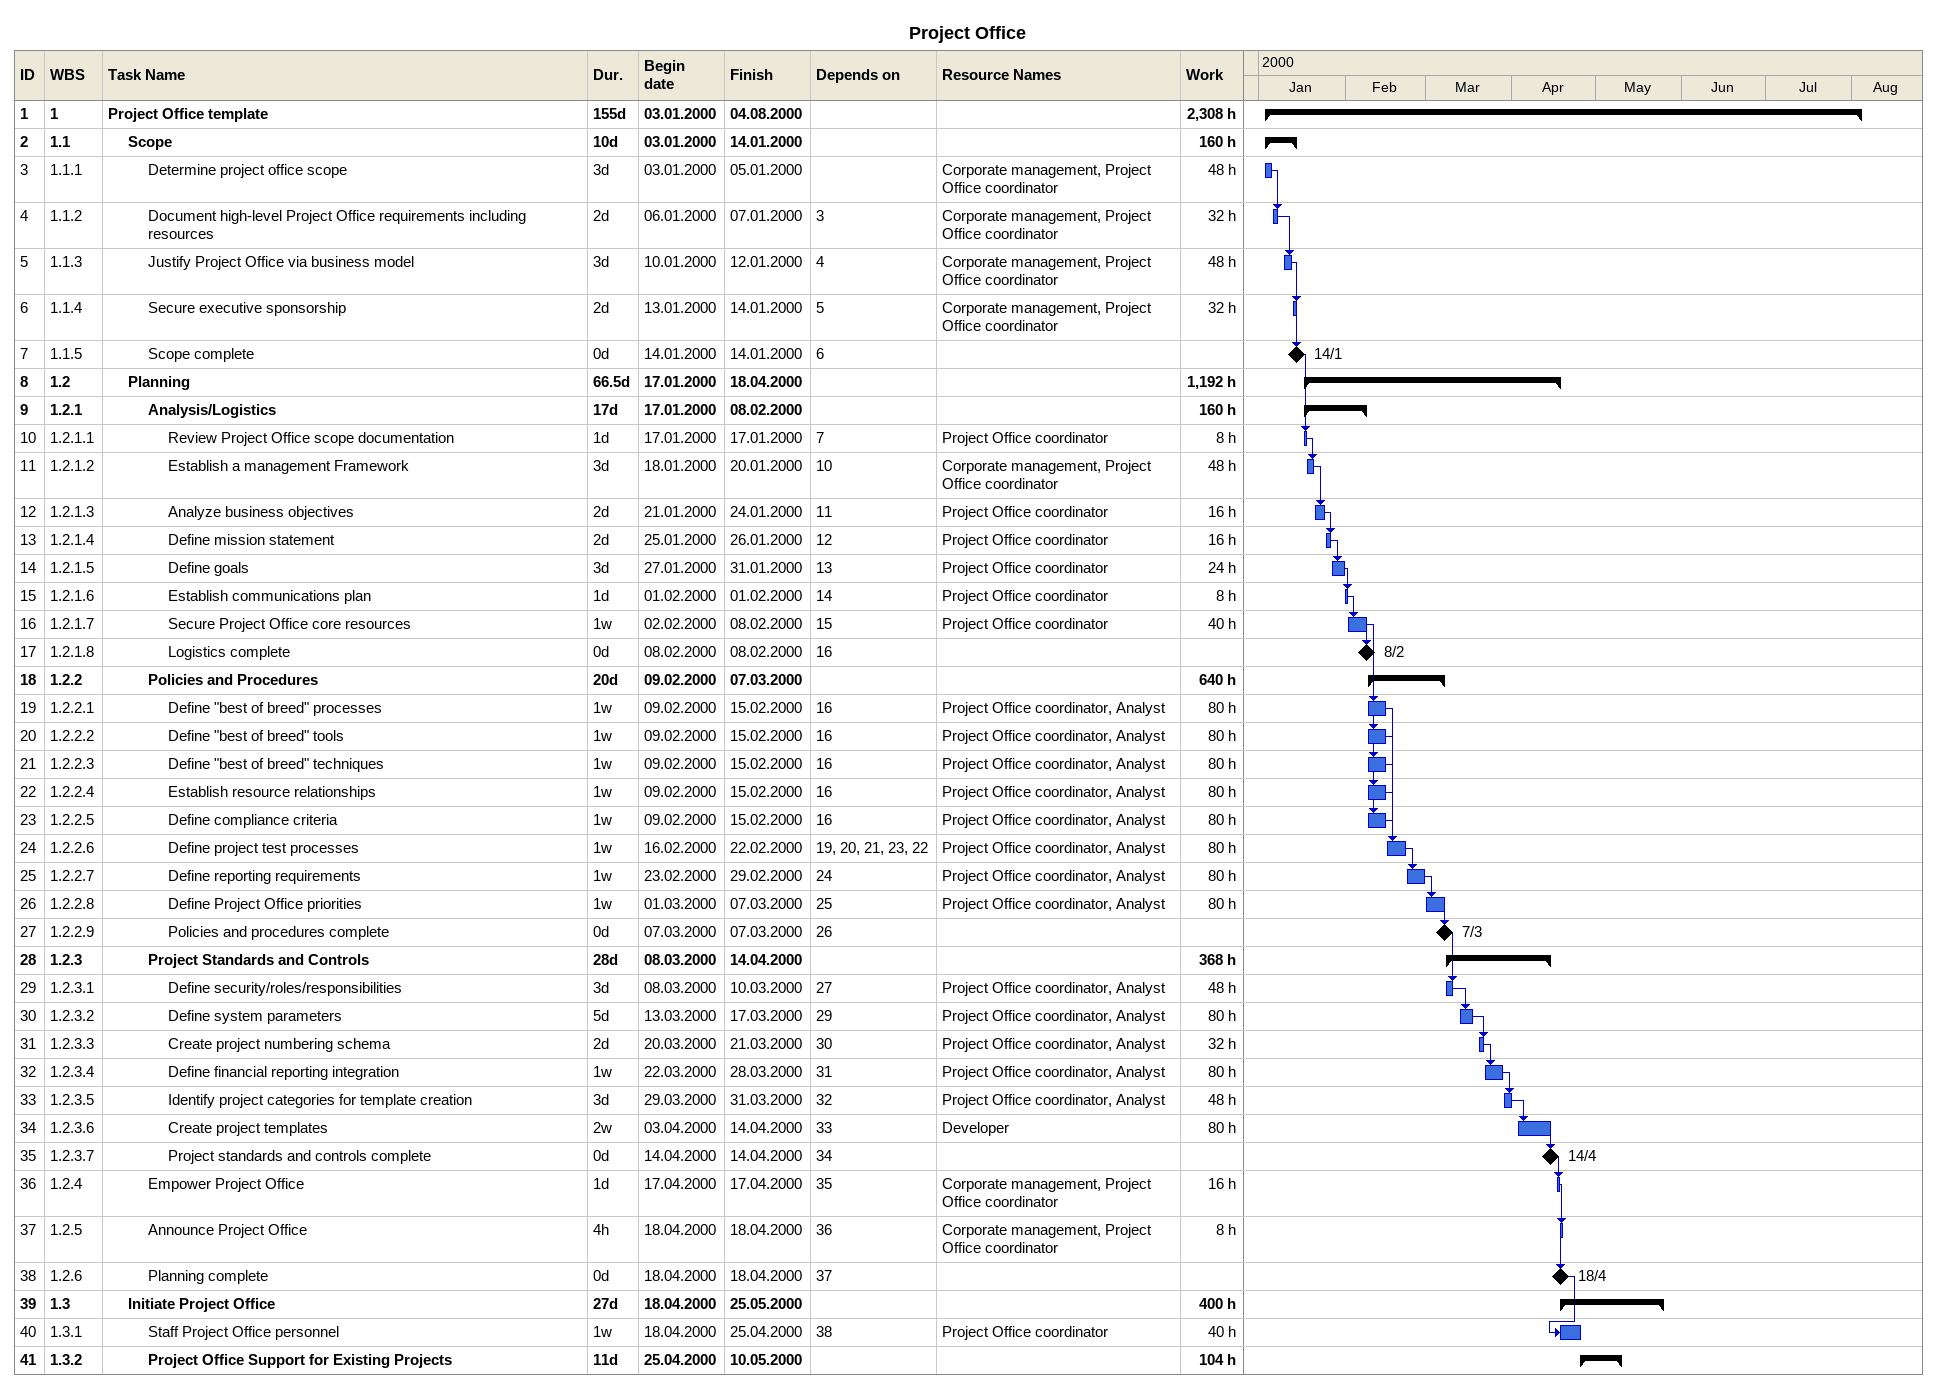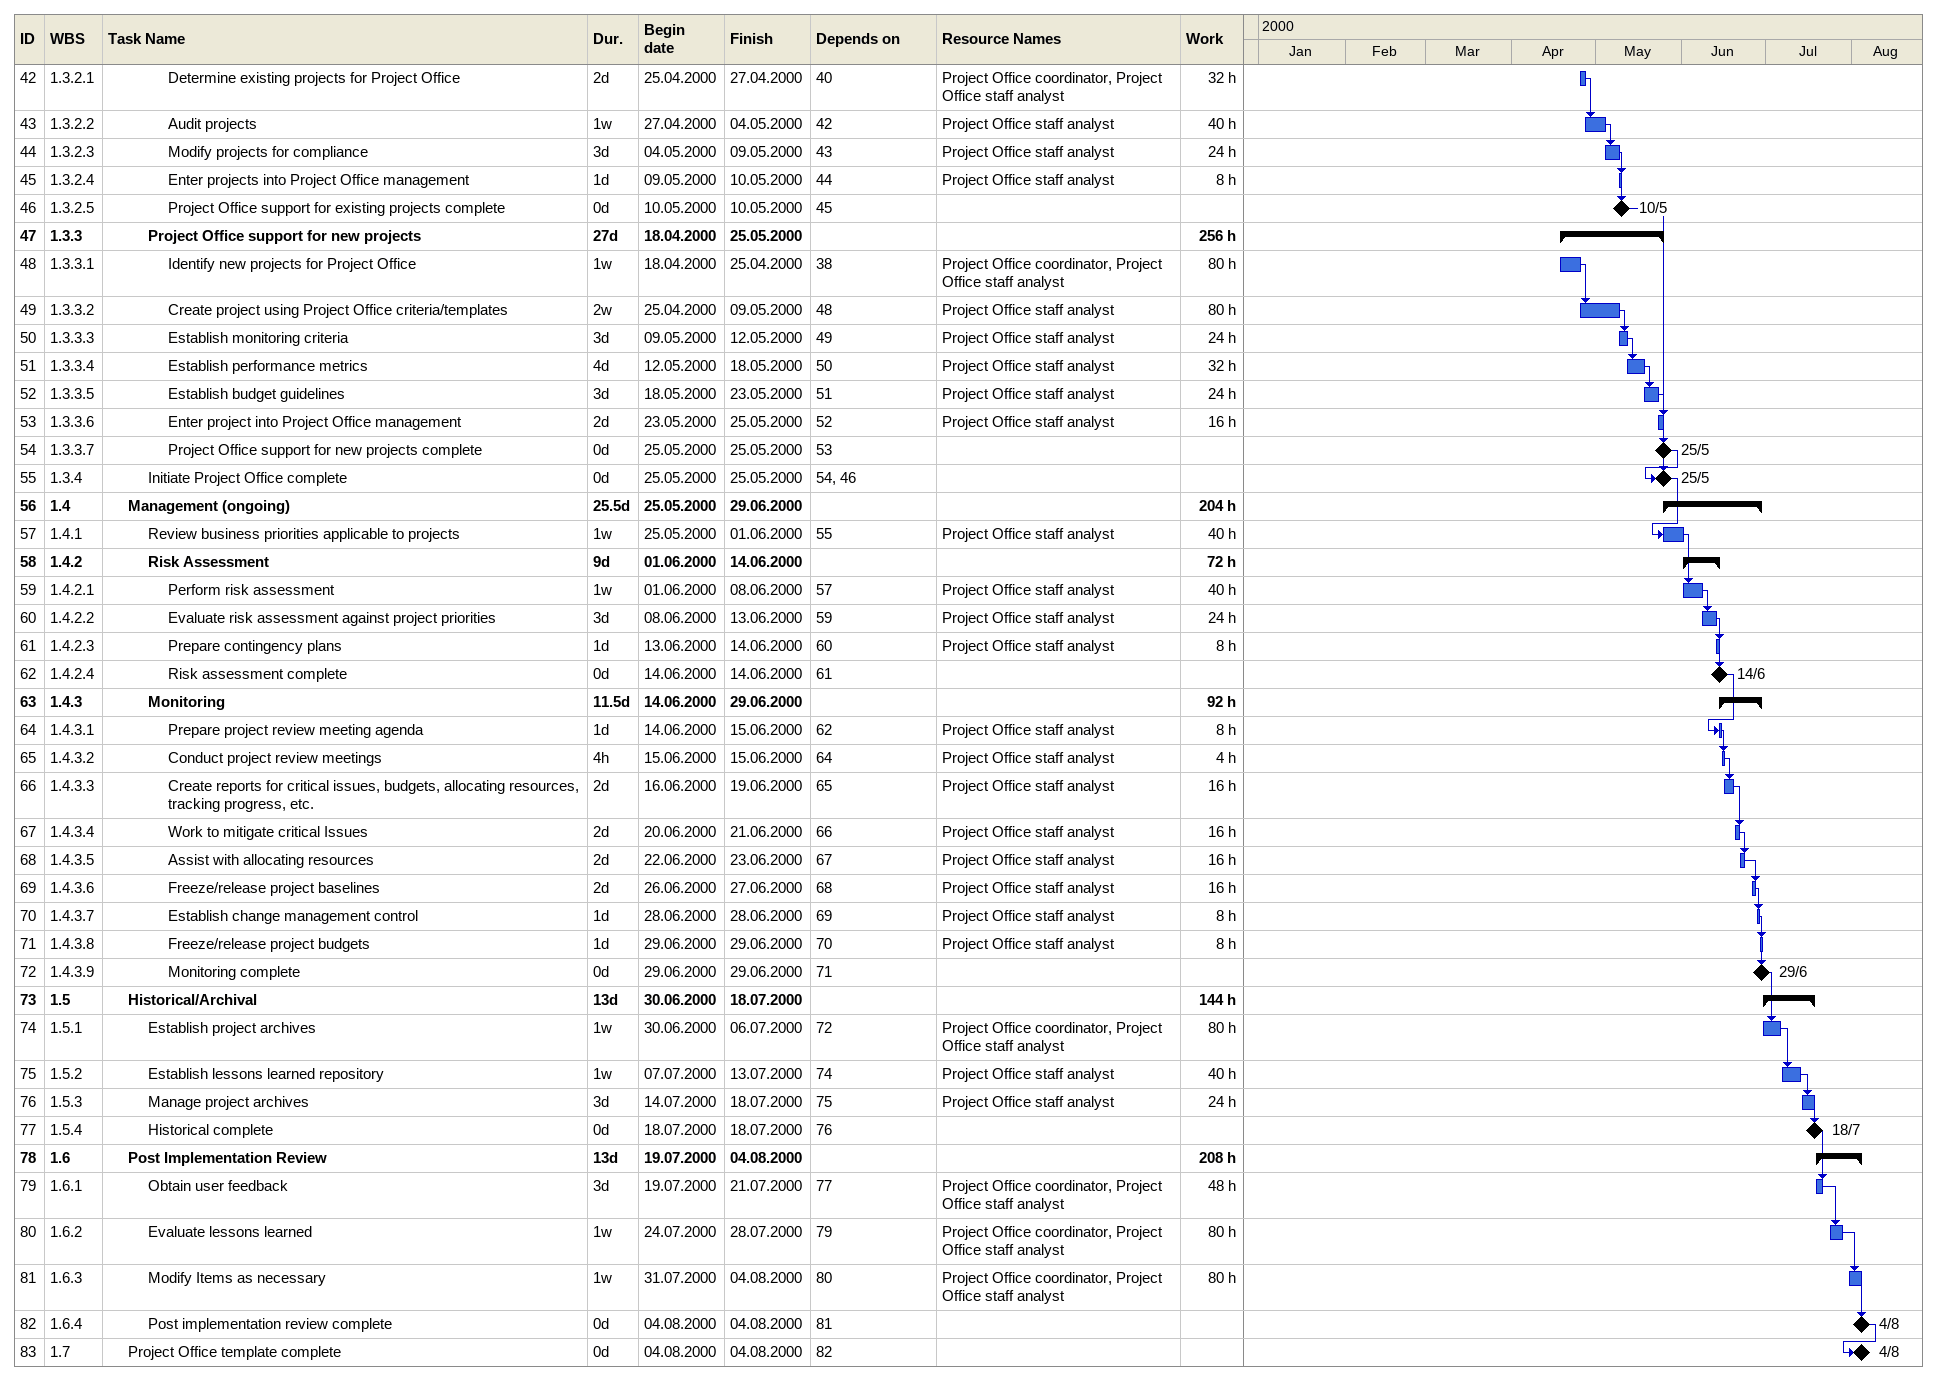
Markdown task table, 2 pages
Project Office

| ID | WBS | Task | Duration | Start | Finish | Predecessors | Resources | Work (h) |
|---|---|---|---|---|---|---|---|---|
| 1 | 1 | **Project Office template** | 155d | 2000-01-03 | 2000-08-04 |  |  | 2308 |
| 2 | 1.1 | **Scope** | 10d | 2000-01-03 | 2000-01-14 |  |  | 160 |
| 3 | 1.1.1 | Determine project office scope | 3d | 2000-01-03 | 2000-01-05 |  | Corporate management, Project Office coordinator | 48 |
| 4 | 1.1.2 | Document high-level Project Office requirements including resources | 2d | 2000-01-06 | 2000-01-07 | 3 | Corporate management, Project Office coordinator | 32 |
| 5 | 1.1.3 | Justify Project Office via business model | 3d | 2000-01-10 | 2000-01-12 | 4 | Corporate management, Project Office coordinator | 48 |
| 6 | 1.1.4 | Secure executive sponsorship | 2d | 2000-01-13 | 2000-01-14 | 5 | Corporate management, Project Office coordinator | 32 |
| 7 | 1.1.5 | Scope complete | 0d | 2000-01-14 | 2000-01-14 | 6 |  |  |
| 8 | 1.2 | **Planning** | 66.5d | 2000-01-17 | 2000-04-18 |  |  | 1192 |
| 9 | 1.2.1 | **Analysis/Logistics** | 17d | 2000-01-17 | 2000-02-08 |  |  | 160 |
| 10 | 1.2.1.1 | Review Project Office scope documentation | 1d | 2000-01-17 | 2000-01-17 | 7 | Project Office coordinator | 8 |
| 11 | 1.2.1.2 | Establish a management Framework | 3d | 2000-01-18 | 2000-01-20 | 10 | Corporate management, Project Office coordinator | 48 |
| 12 | 1.2.1.3 | Analyze business objectives | 2d | 2000-01-21 | 2000-01-24 | 11 | Project Office coordinator | 16 |
| 13 | 1.2.1.4 | Define mission statement | 2d | 2000-01-25 | 2000-01-26 | 12 | Project Office coordinator | 16 |
| 14 | 1.2.1.5 | Define goals | 3d | 2000-01-27 | 2000-01-31 | 13 | Project Office coordinator | 24 |
| 15 | 1.2.1.6 | Establish communications plan | 1d | 2000-02-01 | 2000-02-01 | 14 | Project Office coordinator | 8 |
| 16 | 1.2.1.7 | Secure Project Office core resources | 1w | 2000-02-02 | 2000-02-08 | 15 | Project Office coordinator | 40 |
| 17 | 1.2.1.8 | Logistics complete | 0d | 2000-02-08 | 2000-02-08 | 16 |  |  |
| 18 | 1.2.2 | **Policies and Procedures** | 20d | 2000-02-09 | 2000-03-07 |  |  | 640 |
| 19 | 1.2.2.1 | Define "best of breed" processes | 1w | 2000-02-09 | 2000-02-15 | 16 | Project Office coordinator, Analyst | 80 |
| 20 | 1.2.2.2 | Define "best of breed" tools | 1w | 2000-02-09 | 2000-02-15 | 16 | Project Office coordinator, Analyst | 80 |
| 21 | 1.2.2.3 | Define "best of breed" techniques | 1w | 2000-02-09 | 2000-02-15 | 16 | Project Office coordinator, Analyst | 80 |
| 22 | 1.2.2.4 | Establish resource relationships | 1w | 2000-02-09 | 2000-02-15 | 16 | Project Office coordinator, Analyst | 80 |
| 23 | 1.2.2.5 | Define compliance criteria | 1w | 2000-02-09 | 2000-02-15 | 16 | Project Office coordinator, Analyst | 80 |
| 24 | 1.2.2.6 | Define project test processes | 1w | 2000-02-16 | 2000-02-22 | 19, 20, 21, 23, 22 | Project Office coordinator, Analyst | 80 |
| 25 | 1.2.2.7 | Define reporting requirements | 1w | 2000-02-23 | 2000-02-29 | 24 | Project Office coordinator, Analyst | 80 |
| 26 | 1.2.2.8 | Define Project Office priorities | 1w | 2000-03-01 | 2000-03-07 | 25 | Project Office coordinator, Analyst | 80 |
| 27 | 1.2.2.9 | Policies and procedures complete | 0d | 2000-03-07 | 2000-03-07 | 26 |  |  |
| 28 | 1.2.3 | **Project Standards and Controls** | 28d | 2000-03-08 | 2000-04-14 |  |  | 368 |
| 29 | 1.2.3.1 | Define security/roles/responsibilities | 3d | 2000-03-08 | 2000-03-10 | 27 | Project Office coordinator, Analyst | 48 |
| 30 | 1.2.3.2 | Define system parameters | 5d | 2000-03-13 | 2000-03-17 | 29 | Project Office coordinator, Analyst | 80 |
| 31 | 1.2.3.3 | Create project numbering schema | 2d | 2000-03-20 | 2000-03-21 | 30 | Project Office coordinator, Analyst | 32 |
| 32 | 1.2.3.4 | Define financial reporting integration | 1w | 2000-03-22 | 2000-03-28 | 31 | Project Office coordinator, Analyst | 80 |
| 33 | 1.2.3.5 | Identify project categories for template creation | 3d | 2000-03-29 | 2000-03-31 | 32 | Project Office coordinator, Analyst | 48 |
| 34 | 1.2.3.6 | Create project templates | 2w | 2000-04-03 | 2000-04-14 | 33 | Developer | 80 |
| 35 | 1.2.3.7 | Project standards and controls complete | 0d | 2000-04-14 | 2000-04-14 | 34 |  |  |
| 36 | 1.2.4 | Empower Project Office | 1d | 2000-04-17 | 2000-04-17 | 35 | Corporate management, Project Office coordinator | 16 |
| 37 | 1.2.5 | Announce Project Office | 4h | 2000-04-18 | 2000-04-18 | 36 | Corporate management, Project Office coordinator | 8 |
| 38 | 1.2.6 | Planning complete | 0d | 2000-04-18 | 2000-04-18 | 37 |  |  |
| 39 | 1.3 | **Initiate Project Office** | 27d | 2000-04-18 | 2000-05-25 |  |  | 400 |
| 40 | 1.3.1 | Staff Project Office personnel | 1w | 2000-04-18 | 2000-04-25 | 38 | Project Office coordinator | 40 |
| 41 | 1.3.2 | **Project Office Support for Existing Projects** | 11d | 2000-04-25 | 2000-05-10 |  |  | 104 |
| 42 | 1.3.2.1 | Determine existing projects for Project Office | 2d | 2000-04-25 | 2000-04-27 | 40 | Project Office coordinator, Project Office staff analyst | 32 |
| 43 | 1.3.2.2 | Audit projects | 1w | 2000-04-27 | 2000-05-04 | 42 | Project Office staff analyst | 40 |
| 44 | 1.3.2.3 | Modify projects for compliance | 3d | 2000-05-04 | 2000-05-09 | 43 | Project Office staff analyst | 24 |
| 45 | 1.3.2.4 | Enter projects into Project Office management | 1d | 2000-05-09 | 2000-05-10 | 44 | Project Office staff analyst | 8 |
| 46 | 1.3.2.5 | Project Office support for existing projects complete | 0d | 2000-05-10 | 2000-05-10 | 45 |  |  |
| 47 | 1.3.3 | **Project Office support for new projects** | 27d | 2000-04-18 | 2000-05-25 |  |  | 256 |
| 48 | 1.3.3.1 | Identify new projects for Project Office | 1w | 2000-04-18 | 2000-04-25 | 38 | Project Office coordinator, Project Office staff analyst | 80 |
| 49 | 1.3.3.2 | Create project using Project Office criteria/templates | 2w | 2000-04-25 | 2000-05-09 | 48 | Project Office staff analyst | 80 |
| 50 | 1.3.3.3 | Establish monitoring criteria | 3d | 2000-05-09 | 2000-05-12 | 49 | Project Office staff analyst | 24 |
| 51 | 1.3.3.4 | Establish performance metrics | 4d | 2000-05-12 | 2000-05-18 | 50 | Project Office staff analyst | 32 |
| 52 | 1.3.3.5 | Establish budget guidelines | 3d | 2000-05-18 | 2000-05-23 | 51 | Project Office staff analyst | 24 |
| 53 | 1.3.3.6 | Enter project into Project Office management | 2d | 2000-05-23 | 2000-05-25 | 52 | Project Office staff analyst | 16 |
| 54 | 1.3.3.7 | Project Office support for new projects complete | 0d | 2000-05-25 | 2000-05-25 | 53 |  |  |
| 55 | 1.3.4 | Initiate Project Office complete | 0d | 2000-05-25 | 2000-05-25 | 54, 46 |  |  |
| 56 | 1.4 | **Management (ongoing)** | 25.5d | 2000-05-25 | 2000-06-29 |  |  | 204 |
| 57 | 1.4.1 | Review business priorities applicable to projects | 1w | 2000-05-25 | 2000-06-01 | 55 | Project Office staff analyst | 40 |
| 58 | 1.4.2 | **Risk Assessment** | 9d | 2000-06-01 | 2000-06-14 |  |  | 72 |
| 59 | 1.4.2.1 | Perform risk assessment | 1w | 2000-06-01 | 2000-06-08 | 57 | Project Office staff analyst | 40 |
| 60 | 1.4.2.2 | Evaluate risk assessment against project priorities | 3d | 2000-06-08 | 2000-06-13 | 59 | Project Office staff analyst | 24 |
| 61 | 1.4.2.3 | Prepare contingency plans | 1d | 2000-06-13 | 2000-06-14 | 60 | Project Office staff analyst | 8 |
| 62 | 1.4.2.4 | Risk assessment complete | 0d | 2000-06-14 | 2000-06-14 | 61 |  |  |
| 63 | 1.4.3 | **Monitoring** | 11.5d | 2000-06-14 | 2000-06-29 |  |  | 92 |
| 64 | 1.4.3.1 | Prepare project review meeting agenda | 1d | 2000-06-14 | 2000-06-15 | 62 | Project Office staff analyst | 8 |
| 65 | 1.4.3.2 | Conduct project review meetings | 4h | 2000-06-15 | 2000-06-15 | 64 | Project Office staff analyst | 4 |
| 66 | 1.4.3.3 | Create reports for critical issues, budgets, allocating resources, tracking progress, etc. | 2d | 2000-06-16 | 2000-06-19 | 65 | Project Office staff analyst | 16 |
| 67 | 1.4.3.4 | Work to mitigate critical Issues | 2d | 2000-06-20 | 2000-06-21 | 66 | Project Office staff analyst | 16 |
| 68 | 1.4.3.5 | Assist with allocating resources | 2d | 2000-06-22 | 2000-06-23 | 67 | Project Office staff analyst | 16 |
| 69 | 1.4.3.6 | Freeze/release project baselines | 2d | 2000-06-26 | 2000-06-27 | 68 | Project Office staff analyst | 16 |
| 70 | 1.4.3.7 | Establish change management control | 1d | 2000-06-28 | 2000-06-28 | 69 | Project Office staff analyst | 8 |
| 71 | 1.4.3.8 | Freeze/release project budgets | 1d | 2000-06-29 | 2000-06-29 | 70 | Project Office staff analyst | 8 |
| 72 | 1.4.3.9 | Monitoring complete | 0d | 2000-06-29 | 2000-06-29 | 71 |  |  |
| 73 | 1.5 | **Historical/Archival** | 13d | 2000-06-30 | 2000-07-18 |  |  | 144 |
| 74 | 1.5.1 | Establish project archives | 1w | 2000-06-30 | 2000-07-06 | 72 | Project Office coordinator, Project Office staff analyst | 80 |
| 75 | 1.5.2 | Establish lessons learned repository | 1w | 2000-07-07 | 2000-07-13 | 74 | Project Office staff analyst | 40 |
| 76 | 1.5.3 | Manage project archives | 3d | 2000-07-14 | 2000-07-18 | 75 | Project Office staff analyst | 24 |
| 77 | 1.5.4 | Historical complete | 0d | 2000-07-18 | 2000-07-18 | 76 |  |  |
| 78 | 1.6 | **Post Implementation Review** | 13d | 2000-07-19 | 2000-08-04 |  |  | 208 |
| 79 | 1.6.1 | Obtain user feedback | 3d | 2000-07-19 | 2000-07-21 | 77 | Project Office coordinator, Project Office staff analyst | 48 |
| 80 | 1.6.2 | Evaluate lessons learned | 1w | 2000-07-24 | 2000-07-28 | 79 | Project Office coordinator, Project Office staff analyst | 80 |
| 81 | 1.6.3 | Modify Items as necessary | 1w | 2000-07-31 | 2000-08-04 | 80 | Project Office coordinator, Project Office staff analyst | 80 |
| 82 | 1.6.4 | Post implementation review complete | 0d | 2000-08-04 | 2000-08-04 | 81 |  |  |
| 83 | 1.7 | Project Office template complete | 0d | 2000-08-04 | 2000-08-04 | 82 |  |  |
